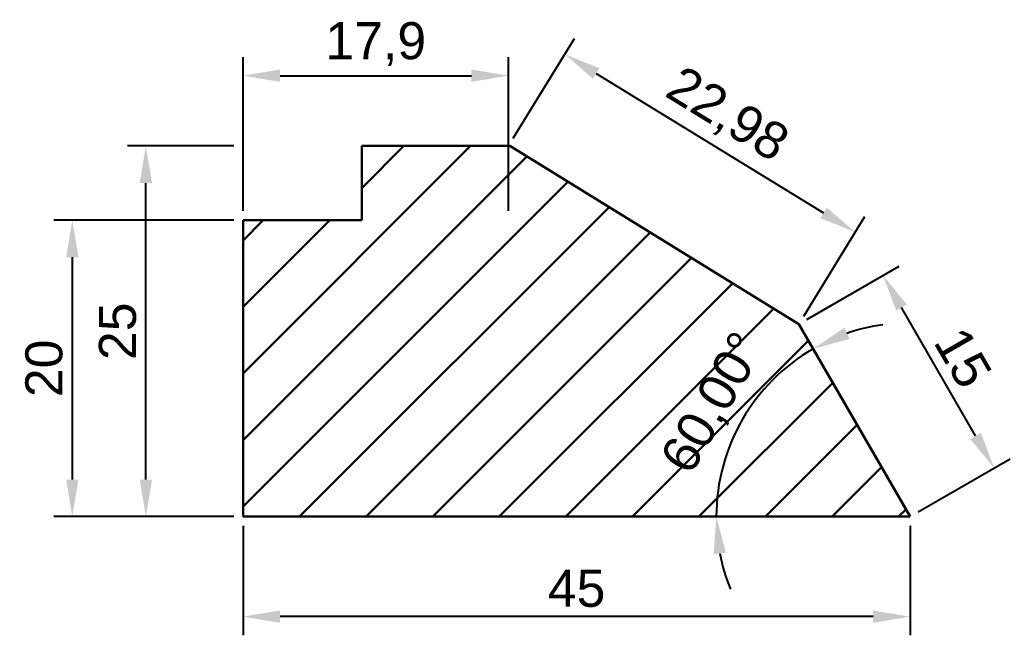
# Model space of a CAD drawing. Header units: millimetres. Extents: x 137 to 7220, y 7466 to 9893.
# Drawn here: x 162.8 to 229.6, y 9216.8 to 9258.3 of the extents above; entities that cross this region are included whole.
import ezdxf

# ---------------------------------------------------------------- set-up
doc = ezdxf.new("R2010")
doc.units = ezdxf.units.MM
doc.header["$PDMODE"] = 35
doc.header["$PDSIZE"] = 3
doc.layers.add('Dimensions', color=1, linetype='Continuous')
doc.layers.add('Object', color=7, linetype='Continuous', lineweight=30)
doc.styles.get("Standard").update_dxf_attribs({"font": 'arial.ttf'})
doc.dimstyles.new('ISO-25', dxfattribs={"dimtxt": 2.5, "dimasz": 2.5, "dimexe": 1.25, "dimexo": 0.625, "dimtad": 1, "dimdec": 0, "dimtxsty": 'Standard', "dimcen": 2.5, "dimadec": 0, "dimazin": 0, "dimtfac": 1, "dimtdec": 0, "dimtmove": 0, "dimatfit": 3, "dimfxl": 1, "dimarcsym": 0})

# ---------------------------------------------------------------- blocks, each defined once
blk = doc.blocks.new('*D268')
at = {"layer": 'Defpoints', "color": 0, "transparency": 16777216}
for p in [(177.894, 9244.828), (166.372, 9224.828), (177.894, 9224.828)]:
    blk.add_point(p, dxfattribs=at)
at = {"layer": 'Dimensions', "color": 0, "lineweight": -2, "transparency": 16777216}
for p, q in [((177.269, 9244.828), (165.122, 9244.828)), ((166.372, 9242.328), (166.372, 9227.328)), ((177.269, 9224.828), (165.122, 9224.828))]:
    blk.add_line(p, q, dxfattribs=at)
at = {"layer": 'Dimensions', "color": 0, "transparency": 16777216}
for points in [[(165.955, 9242.328), (166.789, 9242.328), (166.372, 9244.828)], [(165.955, 9227.328), (166.789, 9227.328), (166.372, 9224.828)]]:
    blk.add_solid(points, dxfattribs=at)
at = {"layer": 'Dimensions', "color": 0, "transparency": 16777216, "insert": (164.47, 9234.828), "char_height": 2.5, "attachment_point": 5, "rotation": 90}
blk.add_mtext('20', dxfattribs=at)
blk = doc.blocks.new('*D233')
at = {"layer": 'Defpoints', "color": 0, "transparency": 16777216}
for p in [(171.335, 9249.828), (177.894, 9249.828), (177.894, 9224.828)]:
    blk.add_point(p, dxfattribs=at)
at = {"layer": 'Dimensions', "color": 0, "lineweight": -2, "transparency": 16777216}
for p, q in [((177.269, 9249.828), (170.085, 9249.828)), ((171.335, 9227.328), (171.335, 9247.328)), ((177.269, 9224.828), (170.085, 9224.828))]:
    blk.add_line(p, q, dxfattribs=at)
at = {"layer": 'Dimensions', "color": 0, "transparency": 16777216}
for points in [[(170.918, 9247.328), (171.752, 9247.328), (171.335, 9249.828)], [(170.918, 9227.328), (171.752, 9227.328), (171.335, 9224.828)]]:
    blk.add_solid(points, dxfattribs=at)
at = {"layer": 'Dimensions', "color": 0, "transparency": 16777216, "insert": (169.434, 9237.328), "char_height": 2.5, "attachment_point": 5, "rotation": 90}
blk.add_mtext('25', dxfattribs=at)
blk = doc.blocks.new('*D234')
at = {"layer": 'Defpoints', "color": 0, "transparency": 16777216}
for p in [(195.797, 9254.571), (177.894, 9244.828), (195.797, 9244.828)]:
    blk.add_point(p, dxfattribs=at)
at = {"layer": 'Dimensions', "color": 0, "lineweight": -2, "transparency": 16777216}
for p, q in [((177.894, 9245.453), (177.894, 9255.821)), ((195.797, 9245.453), (195.797, 9255.821)), ((180.394, 9254.571), (193.297, 9254.571))]:
    blk.add_line(p, q, dxfattribs=at)
at = {"layer": 'Dimensions', "color": 0, "transparency": 16777216}
for points in [[(180.394, 9254.988), (180.394, 9254.154), (177.894, 9254.571)], [(193.297, 9254.988), (193.297, 9254.154), (195.797, 9254.571)]]:
    blk.add_solid(points, dxfattribs=at)
at = {"layer": 'Dimensions', "color": 0, "transparency": 16777216, "insert": (186.845, 9256.698), "char_height": 2.5, "attachment_point": 5}
blk.add_mtext('17,9', dxfattribs=at)
blk = doc.blocks.new('*D269')
at = {"layer": 'Defpoints', "color": 0, "transparency": 16777216}
for p in [(195.797, 9249.828), (219.19, 9244.013), (215.394, 9237.818)]:
    blk.add_point(p, dxfattribs=at)
at = {"layer": 'Dimensions', "color": 0, "lineweight": -2, "transparency": 16777216}
for p, q in [((196.123, 9250.361), (200.246, 9257.089)), ((201.725, 9254.717), (217.059, 9245.32)), ((215.72, 9238.351), (219.843, 9245.079))]:
    blk.add_line(p, q, dxfattribs=at)
at = {"layer": 'Dimensions', "color": 0, "transparency": 16777216}
for points in [[(201.943, 9255.072), (201.507, 9254.361), (199.593, 9256.023)], [(217.276, 9245.675), (216.841, 9244.964), (219.19, 9244.013)]]:
    blk.add_solid(points, dxfattribs=at)
at = {"layer": 'Dimensions', "color": 0, "transparency": 16777216, "insert": (210.503, 9251.832), "char_height": 2.5, "attachment_point": 5, "rotation": 328.49873}
blk.add_mtext('22,98', dxfattribs=at)
blk = doc.blocks.new('*D235')
at = {"layer": 'Defpoints', "color": 0, "transparency": 16777216}
for p in [(221.065, 9241.092), (215.394, 9237.818), (222.894, 9224.828)]:
    blk.add_point(p, dxfattribs=at)
at = {"layer": 'Dimensions', "color": 0, "lineweight": -2, "transparency": 16777216}
for p, q in [((215.935, 9238.131), (222.147, 9241.717)), ((227.315, 9230.267), (222.315, 9238.927)), ((223.435, 9225.14), (229.647, 9228.727))]:
    blk.add_line(p, q, dxfattribs=at)
at = {"layer": 'Dimensions', "color": 0, "transparency": 16777216}
for points in [[(222.676, 9239.136), (221.954, 9238.719), (221.065, 9241.092)], [(227.676, 9230.475), (226.954, 9230.059), (228.565, 9228.102)]]:
    blk.add_solid(points, dxfattribs=at)
at = {"layer": 'Dimensions', "color": 0, "transparency": 16777216, "insert": (226.461, 9235.548), "char_height": 2.5, "attachment_point": 5, "rotation": 300}
blk.add_mtext('15', dxfattribs=at)
blk = doc.blocks.new('*D230')
at = {"layer": 'Defpoints', "color": 0, "transparency": 16777216}
for p in [(177.894, 9224.828), (222.894, 9224.828), (177.894, 9218.079)]:
    blk.add_point(p, dxfattribs=at)
at = {"layer": 'Dimensions', "color": 0, "lineweight": -2, "transparency": 16777216}
for p, q in [((177.894, 9224.203), (177.894, 9216.829)), ((222.894, 9224.203), (222.894, 9216.829)), ((220.394, 9218.079), (180.394, 9218.079))]:
    blk.add_line(p, q, dxfattribs=at)
at = {"layer": 'Dimensions', "color": 0, "transparency": 16777216}
for points in [[(180.394, 9218.495), (180.394, 9217.662), (177.894, 9218.079)], [(220.394, 9218.495), (220.394, 9217.662), (222.894, 9218.079)]]:
    blk.add_solid(points, dxfattribs=at)
at = {"layer": 'Dimensions', "color": 0, "transparency": 16777216, "insert": (200.394, 9219.975), "char_height": 2.5, "attachment_point": 5}
blk.add_mtext('45', dxfattribs=at)
blk = doc.blocks.new('*D236')
at = {"layer": 'Defpoints', "color": 0, "transparency": 16777216}
for p in [(215.394, 9237.818), (212.878, 9233.232), (177.894, 9224.828), (222.894, 9224.828), (222.894, 9224.828)]:
    blk.add_point(p, dxfattribs=at)
at = {"layer": 'Dimensions', "color": 0, "lineweight": -2, "transparency": 16777216}
for start, end in [(98.05454, 109.02727), (120, 180), (190.97273, 201.94546)]:
    blk.add_arc((222.894, 9224.828), 13.074, start, end, dxfattribs=at)
at = {"layer": 'Dimensions', "color": 0, "transparency": 16777216}
for points in [[(218.804, 9236.809), (218.458, 9237.567), (216.357, 9236.15)], [(209.644, 9222.299), (210.473, 9222.379), (209.82, 9224.828)]]:
    blk.add_solid(points, dxfattribs=at)
at = {"layer": 'Dimensions', "color": 0, "transparency": 16777216, "insert": (209.729, 9232.429), "char_height": 2.5, "attachment_point": 5, "rotation": 60}
blk.add_mtext('60,00°', dxfattribs=at)

msp = doc.modelspace()

# ---------------------------------------------------------------- hatches: boundary and pattern name
at = {"layer": 'Object', "true_color": 0x636466}
h = msp.add_hatch(dxfattribs=at)
h.set_pattern_fill('ANSI31', color=251)
h.paths.add_polyline_path([(185.894, 9249.828), (185.894, 9244.828), (177.894, 9244.828), (177.894, 9224.828), (222.894, 9224.828), (215.394, 9237.818), (195.894, 9249.828)])

# ---------------------------------------------------------------- linework, layer by layer
at = {"layer": 'Object'}
for p, q in [((185.894, 9244.828), (185.894, 9249.828)), ((185.894, 9249.828), (195.894, 9249.828)), ((195.894, 9249.828), (215.394, 9237.818)), ((177.894, 9244.828), (177.894, 9224.828)), ((177.894, 9244.828), (185.894, 9244.828)), ((222.894, 9224.828), (215.394, 9237.818)), ((177.894, 9224.828), (222.894, 9224.828))]:
    msp.add_line(p, q, dxfattribs=at)

# ---------------------------------------------------------------- dimensions: what is measured, and where the dimension line sits
at = {"layer": 'Dimensions'}
for base, p1, p2, picture, middle in [((195.797, 9254.571), (177.894, 9244.828), (195.797, 9244.828), '*D234', (186.845, 9256.698)), ((177.894, 9218.079), (222.894, 9224.828), (177.894, 9224.828), '*D230', (200.394, 9219.975))]:
    dim = msp.add_linear_dim(base=base, p1=p1, p2=p2, dimstyle='ISO-25', override={"dimdec": 2}, dxfattribs=at)
    dim.commit()
    dim.dimension.update_dxf_attribs({"geometry": picture, "text_midpoint": middle})
for p1, distance, picture, middle in [((195.797, 9249.828), 7.266, '*D269', (210.503, 9251.832)), ((222.894, 9224.828), -6.548, '*D235', (226.461, 9235.548))]:
    dim = msp.add_aligned_dim(p1=p1, p2=(215.394, 9237.818), distance=distance, dimstyle='ISO-25', override={"dimdec": 2}, dxfattribs=at)
    dim.commit()
    dim.dimension.update_dxf_attribs({"geometry": picture, "text_midpoint": middle})
for base, p1, p2, picture, middle in [((171.335, 9249.828), (177.894, 9224.828), (177.894, 9249.828), '*D233', (169.434, 9237.328)), ((166.372, 9224.828), (177.894, 9244.828), (177.894, 9224.828), '*D268', (164.47, 9234.828))]:
    dim = msp.add_linear_dim(base=base, p1=p1, p2=p2, angle=90, dimstyle='ISO-25', override={"dimdec": 2}, dxfattribs=at)
    dim.commit()
    dim.dimension.update_dxf_attribs({"geometry": picture, "text_midpoint": middle})
dim = msp.add_angular_dim_2l(base=(212.878, 9233.232), line1=((177.894, 9224.828), (222.894, 9224.828)), line2=((222.894, 9224.828), (215.394, 9237.818)), dimstyle='ISO-25', override={"dimadec": 2}, dxfattribs=at)
dim.commit()
dim.dimension.update_dxf_attribs({"geometry": '*D236', "text_midpoint": (209.729, 9232.429)})

doc.saveas('drawing.dxf')
